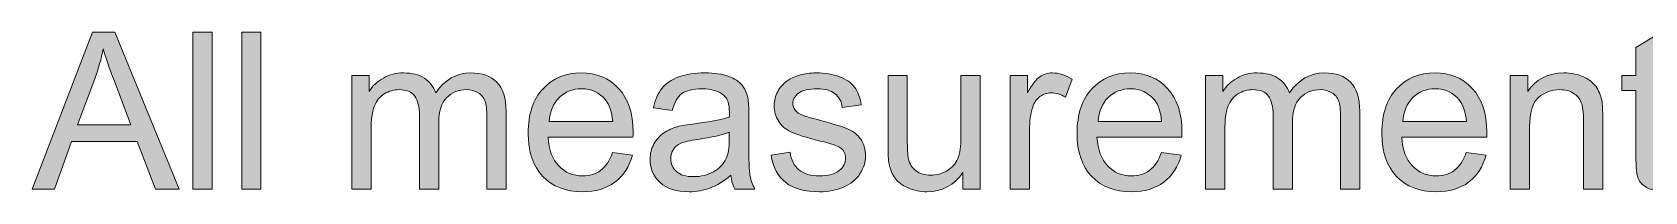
# Model space of a CAD drawing. Header units: millimetres. Extents: x 59 to 361, y 42 to 244.
# Drawn here: x 109.2 to 132.53, y 43.66 to 45.97 of the extents above; entities that cross this region are included whole.
import ezdxf

# ---------------------------------------------------------------- set-up
doc = ezdxf.new("R2010")
doc.units = ezdxf.units.MM
doc.header["$MEASUREMENT"] = 0
doc.layers.add('Scale Ruler 100', color=7, linetype='Continuous', lineweight=0)

# ---------------------------------------------------------------- blocks, each defined once
blk = doc.blocks.new('Block_14')
at = {"layer": 'Scale Ruler 100'}
h = blk.add_hatch(color=7, dxfattribs=at)
h.dxf.hatch_style = 2
edge = h.paths.add_edge_path()
edge.add_spline(control_points=[(109.855, 44.634), (109.855, 44.634), (110.626, 44.634), (110.626, 44.634), (110.626, 44.634), (110.388, 45.263), (110.388, 45.263), (110.316, 45.454), (110.262, 45.611), (110.227, 45.734), (110.198, 45.589), (110.157, 45.444), (110.105, 45.3), (110.105, 45.3), (109.855, 44.634), (109.855, 44.634)], knot_values=[0, 0, 0, 0, 1, 1, 1, 2, 2, 2, 3, 3, 3, 4, 4, 4, 5, 5, 5, 5], degree=3, periodic=0)
edge = h.paths.add_edge_path()
edge.add_spline(control_points=[(109.199, 43.7), (109.199, 43.7), (110.072, 45.973), (110.072, 45.973), (110.072, 45.973), (110.396, 45.973), (110.396, 45.973), (110.396, 45.973), (111.326, 43.7), (111.326, 43.7), (111.326, 43.7), (110.984, 43.7), (110.984, 43.7), (110.984, 43.7), (110.719, 44.389), (110.719, 44.389), (110.719, 44.389), (109.768, 44.389), (109.768, 44.389), (109.768, 44.389), (109.519, 43.7), (109.519, 43.7), (109.519, 43.7), (109.199, 43.7), (109.199, 43.7)], knot_values=[0, 0, 0, 0, 1, 1, 1, 2, 2, 2, 3, 3, 3, 4, 4, 4, 5, 5, 5, 6, 6, 6, 7, 7, 7, 8, 8, 8, 8], degree=3, periodic=0)
h = blk.add_hatch(color=7, dxfattribs=at)
h.dxf.hatch_style = 2
edge = h.paths.add_edge_path()
edge.add_spline(control_points=[(111.525, 43.7), (111.525, 43.7), (111.525, 45.973), (111.525, 45.973), (111.525, 45.973), (111.804, 45.973), (111.804, 45.973), (111.804, 45.973), (111.804, 43.7), (111.804, 43.7), (111.804, 43.7), (111.525, 43.7), (111.525, 43.7)], knot_values=[0, 0, 0, 0, 1, 1, 1, 2, 2, 2, 3, 3, 3, 4, 4, 4, 4], degree=3, periodic=0)
h = blk.add_hatch(color=7, dxfattribs=at)
h.dxf.hatch_style = 2
edge = h.paths.add_edge_path()
edge.add_spline(control_points=[(112.23, 43.7), (112.23, 43.7), (112.23, 45.973), (112.23, 45.973), (112.23, 45.973), (112.509, 45.973), (112.509, 45.973), (112.509, 45.973), (112.509, 43.7), (112.509, 43.7), (112.509, 43.7), (112.23, 43.7), (112.23, 43.7)], knot_values=[0, 0, 0, 0, 1, 1, 1, 2, 2, 2, 3, 3, 3, 4, 4, 4, 4], degree=3, periodic=0)
h = blk.add_hatch(color=7, dxfattribs=at)
h.dxf.hatch_style = 2
edge = h.paths.add_edge_path()
edge.add_spline(control_points=[(132.962, 43.95), (132.962, 43.95), (133.003, 43.703), (133.003, 43.703), (132.924, 43.687), (132.854, 43.679), (132.792, 43.679), (132.69, 43.679), (132.612, 43.695), (132.556, 43.727), (132.5, 43.759), (132.461, 43.801), (132.438, 43.853), (132.416, 43.905), (132.404, 44.015), (132.404, 44.183), (132.404, 44.183), (132.404, 45.13), (132.404, 45.13), (132.404, 45.13), (132.2, 45.13), (132.2, 45.13), (132.2, 45.13), (132.2, 45.347), (132.2, 45.347), (132.2, 45.347), (132.404, 45.347), (132.404, 45.347), (132.404, 45.347), (132.404, 45.754), (132.404, 45.754), (132.404, 45.754), (132.682, 45.922), (132.682, 45.922), (132.682, 45.922), (132.682, 45.347), (132.682, 45.347), (132.682, 45.347), (132.962, 45.347), (132.962, 45.347), (132.962, 45.347), (132.962, 45.13), (132.962, 45.13), (132.962, 45.13), (132.682, 45.13), (132.682, 45.13), (132.682, 45.13), (132.682, 44.167), (132.682, 44.167), (132.682, 44.087), (132.686, 44.036), (132.696, 44.014), (132.706, 43.991), (132.722, 43.973), (132.745, 43.959), (132.767, 43.946), (132.798, 43.939), (132.84, 43.939), (132.871, 43.939), (132.912, 43.943), (132.962, 43.95)], knot_values=[0, 0, 0, 0, 1, 1, 1, 2, 2, 2, 3, 3, 3, 4, 4, 4, 5, 5, 5, 6, 6, 6, 7, 7, 7, 8, 8, 8, 9, 9, 9, 10, 10, 10, 11, 11, 11, 12, 12, 12, 13, 13, 13, 14, 14, 14, 15, 15, 15, 16, 16, 16, 17, 17, 17, 18, 18, 18, 19, 19, 19, 20, 20, 20, 20], degree=3, periodic=0)
h = blk.add_hatch(color=7, dxfattribs=at)
h.dxf.hatch_style = 2
edge = h.paths.add_edge_path()
edge.add_spline(control_points=[(113.824, 43.7), (113.824, 43.7), (113.824, 45.347), (113.824, 45.347), (113.824, 45.347), (114.073, 45.347), (114.073, 45.347), (114.073, 45.347), (114.073, 45.116), (114.073, 45.116), (114.125, 45.196), (114.194, 45.261), (114.28, 45.31), (114.365, 45.36), (114.463, 45.384), (114.573, 45.384), (114.695, 45.384), (114.795, 45.358), (114.873, 45.308), (114.951, 45.257), (115.006, 45.187), (115.038, 45.096), (115.168, 45.288), (115.337, 45.384), (115.546, 45.384), (115.71, 45.384), (115.835, 45.339), (115.923, 45.248), (116.011, 45.158), (116.055, 45.018), (116.055, 44.83), (116.055, 44.83), (116.055, 43.7), (116.055, 43.7), (116.055, 43.7), (115.777, 43.7), (115.777, 43.7), (115.777, 43.7), (115.777, 44.737), (115.777, 44.737), (115.777, 44.849), (115.768, 44.93), (115.75, 44.978), (115.732, 45.028), (115.699, 45.067), (115.652, 45.097), (115.604, 45.127), (115.548, 45.142), (115.484, 45.142), (115.368, 45.142), (115.272, 45.104), (115.196, 45.027), (115.119, 44.95), (115.081, 44.826), (115.081, 44.657), (115.081, 44.657), (115.081, 43.7), (115.081, 43.7), (115.081, 43.7), (114.802, 43.7), (114.802, 43.7), (114.802, 43.7), (114.802, 44.77), (114.802, 44.77), (114.802, 44.894), (114.779, 44.987), (114.734, 45.049), (114.688, 45.111), (114.614, 45.142), (114.511, 45.142), (114.432, 45.142), (114.359, 45.121), (114.293, 45.08), (114.226, 45.039), (114.178, 44.978), (114.148, 44.899), (114.118, 44.819), (114.103, 44.704), (114.103, 44.555), (114.103, 44.555), (114.103, 43.7), (114.103, 43.7), (114.103, 43.7), (113.824, 43.7), (113.824, 43.7)], knot_values=[0, 0, 0, 0, 1, 1, 1, 2, 2, 2, 3, 3, 3, 4, 4, 4, 5, 5, 5, 6, 6, 6, 7, 7, 7, 8, 8, 8, 9, 9, 9, 10, 10, 10, 11, 11, 11, 12, 12, 12, 13, 13, 13, 14, 14, 14, 15, 15, 15, 16, 16, 16, 17, 17, 17, 18, 18, 18, 19, 19, 19, 20, 20, 20, 21, 21, 21, 22, 22, 22, 23, 23, 23, 24, 24, 24, 25, 25, 25, 26, 26, 26, 27, 27, 27, 28, 28, 28, 28], degree=3, periodic=0)
h = blk.add_hatch(color=7, dxfattribs=at)
h.dxf.hatch_style = 2
edge = h.paths.add_edge_path()
edge.add_spline(control_points=[(116.68, 44.682), (116.68, 44.682), (117.599, 44.682), (117.599, 44.682), (117.586, 44.82), (117.551, 44.924), (117.493, 44.993), (117.405, 45.101), (117.289, 45.155), (117.148, 45.155), (117.02, 45.155), (116.912, 45.111), (116.824, 45.026), (116.737, 44.94), (116.689, 44.825), (116.68, 44.682)], knot_values=[0, 0, 0, 0, 1, 1, 1, 2, 2, 2, 3, 3, 3, 4, 4, 4, 5, 5, 5, 5], degree=3, periodic=0)
edge = h.paths.add_edge_path()
edge.add_spline(control_points=[(117.596, 44.231), (117.596, 44.231), (117.884, 44.195), (117.884, 44.195), (117.839, 44.026), (117.754, 43.896), (117.631, 43.803), (117.508, 43.71), (117.351, 43.663), (117.16, 43.663), (116.919, 43.663), (116.728, 43.737), (116.587, 43.886), (116.446, 44.034), (116.376, 44.242), (116.376, 44.51), (116.376, 44.787), (116.447, 45.002), (116.59, 45.155), (116.732, 45.307), (116.917, 45.384), (117.145, 45.384), (117.365, 45.384), (117.545, 45.309), (117.684, 45.159), (117.824, 45.009), (117.893, 44.798), (117.893, 44.526), (117.893, 44.51), (117.893, 44.485), (117.892, 44.452), (117.892, 44.452), (116.664, 44.452), (116.664, 44.452), (116.674, 44.271), (116.726, 44.133), (116.818, 44.037), (116.909, 43.941), (117.024, 43.893), (117.162, 43.893), (117.264, 43.893), (117.351, 43.919), (117.424, 43.973), (117.496, 44.027), (117.553, 44.113), (117.596, 44.231)], knot_values=[0, 0, 0, 0, 1, 1, 1, 2, 2, 2, 3, 3, 3, 4, 4, 4, 5, 5, 5, 6, 6, 6, 7, 7, 7, 8, 8, 8, 9, 9, 9, 10, 10, 10, 11, 11, 11, 12, 12, 12, 13, 13, 13, 14, 14, 14, 15, 15, 15, 15], degree=3, periodic=0)
h = blk.add_hatch(color=7, dxfattribs=at)
h.dxf.hatch_style = 2
edge = h.paths.add_edge_path()
edge.add_spline(control_points=[(119.286, 44.526), (119.184, 44.485), (119.032, 44.45), (118.83, 44.421), (118.715, 44.405), (118.634, 44.386), (118.586, 44.365), (118.539, 44.345), (118.502, 44.315), (118.476, 44.275), (118.45, 44.235), (118.438, 44.191), (118.438, 44.142), (118.438, 44.068), (118.466, 44.006), (118.522, 43.956), (118.578, 43.906), (118.661, 43.882), (118.769, 43.882), (118.877, 43.882), (118.972, 43.905), (119.056, 43.952), (119.14, 43.999), (119.201, 44.063), (119.241, 44.145), (119.271, 44.208), (119.286, 44.301), (119.286, 44.425), (119.286, 44.425), (119.286, 44.526), (119.286, 44.526)], knot_values=[0, 0, 0, 0, 1, 1, 1, 2, 2, 2, 3, 3, 3, 4, 4, 4, 5, 5, 5, 6, 6, 6, 7, 7, 7, 8, 8, 8, 9, 9, 9, 10, 10, 10, 10], degree=3, periodic=0)
edge = h.paths.add_edge_path()
edge.add_spline(control_points=[(119.309, 43.904), (119.205, 43.815), (119.106, 43.753), (119.01, 43.718), (118.915, 43.681), (118.812, 43.663), (118.703, 43.663), (118.522, 43.663), (118.383, 43.707), (118.286, 43.796), (118.188, 43.884), (118.14, 43.997), (118.14, 44.134), (118.14, 44.215), (118.158, 44.289), (118.195, 44.355), (118.232, 44.422), (118.28, 44.476), (118.339, 44.516), (118.398, 44.556), (118.465, 44.586), (118.54, 44.607), (118.595, 44.622), (118.677, 44.636), (118.788, 44.649), (119.013, 44.676), (119.179, 44.708), (119.286, 44.745), (119.287, 44.783), (119.287, 44.808), (119.287, 44.818), (119.287, 44.932), (119.261, 45.012), (119.208, 45.058), (119.137, 45.121), (119.031, 45.153), (118.89, 45.153), (118.759, 45.153), (118.662, 45.13), (118.599, 45.084), (118.537, 45.038), (118.491, 44.956), (118.461, 44.84), (118.461, 44.84), (118.188, 44.877), (118.188, 44.877), (118.213, 44.994), (118.254, 45.088), (118.31, 45.16), (118.367, 45.232), (118.449, 45.287), (118.557, 45.326), (118.664, 45.365), (118.789, 45.384), (118.931, 45.384), (119.071, 45.384), (119.185, 45.367), (119.273, 45.334), (119.361, 45.301), (119.426, 45.26), (119.467, 45.21), (119.508, 45.159), (119.537, 45.096), (119.554, 45.02), (119.563, 44.972), (119.568, 44.886), (119.568, 44.762), (119.568, 44.762), (119.568, 44.39), (119.568, 44.39), (119.568, 44.131), (119.574, 43.967), (119.585, 43.898), (119.597, 43.829), (119.621, 43.763), (119.656, 43.7), (119.656, 43.7), (119.365, 43.7), (119.365, 43.7), (119.336, 43.758), (119.317, 43.826), (119.309, 43.904)], knot_values=[0, 0, 0, 0, 1, 1, 1, 2, 2, 2, 3, 3, 3, 4, 4, 4, 5, 5, 5, 6, 6, 6, 7, 7, 7, 8, 8, 8, 9, 9, 9, 10, 10, 10, 11, 11, 11, 12, 12, 12, 13, 13, 13, 14, 14, 14, 15, 15, 15, 16, 16, 16, 17, 17, 17, 18, 18, 18, 19, 19, 19, 20, 20, 20, 21, 21, 21, 22, 22, 22, 23, 23, 23, 24, 24, 24, 25, 25, 25, 26, 26, 26, 27, 27, 27, 27], degree=3, periodic=0)
h = blk.add_hatch(color=7, dxfattribs=at)
h.dxf.hatch_style = 2
edge = h.paths.add_edge_path()
edge.add_spline(control_points=[(119.889, 44.192), (119.889, 44.192), (120.165, 44.235), (120.165, 44.235), (120.18, 44.124), (120.223, 44.04), (120.294, 43.981), (120.365, 43.922), (120.464, 43.893), (120.591, 43.893), (120.719, 43.893), (120.814, 43.919), (120.876, 43.971), (120.938, 44.023), (120.969, 44.084), (120.969, 44.154), (120.969, 44.217), (120.942, 44.267), (120.887, 44.303), (120.849, 44.328), (120.754, 44.36), (120.602, 44.398), (120.397, 44.45), (120.255, 44.494), (120.176, 44.532), (120.097, 44.57), (120.037, 44.622), (119.996, 44.689), (119.955, 44.755), (119.935, 44.829), (119.935, 44.91), (119.935, 44.983), (119.952, 45.051), (119.986, 45.114), (120.019, 45.176), (120.065, 45.228), (120.123, 45.269), (120.166, 45.301), (120.225, 45.329), (120.3, 45.351), (120.375, 45.373), (120.456, 45.384), (120.541, 45.384), (120.67, 45.384), (120.784, 45.365), (120.882, 45.328), (120.979, 45.291), (121.051, 45.241), (121.098, 45.177), (121.144, 45.114), (121.176, 45.028), (121.194, 44.922), (121.194, 44.922), (120.921, 44.885), (120.921, 44.885), (120.909, 44.97), (120.873, 45.036), (120.813, 45.083), (120.754, 45.131), (120.67, 45.155), (120.561, 45.155), (120.433, 45.155), (120.342, 45.133), (120.287, 45.091), (120.232, 45.048), (120.205, 44.999), (120.205, 44.942), (120.205, 44.906), (120.216, 44.873), (120.239, 44.844), (120.262, 44.815), (120.297, 44.79), (120.346, 44.77), (120.374, 44.76), (120.456, 44.736), (120.592, 44.699), (120.79, 44.646), (120.928, 44.603), (121.006, 44.569), (121.084, 44.536), (121.145, 44.487), (121.189, 44.423), (121.234, 44.359), (121.256, 44.279), (121.256, 44.184), (121.256, 44.091), (121.229, 44.004), (121.175, 43.921), (121.12, 43.839), (121.042, 43.775), (120.94, 43.731), (120.837, 43.686), (120.722, 43.663), (120.592, 43.663), (120.379, 43.663), (120.215, 43.708), (120.103, 43.796), (119.991, 43.885), (119.92, 44.017), (119.889, 44.192)], knot_values=[0, 0, 0, 0, 1, 1, 1, 2, 2, 2, 3, 3, 3, 4, 4, 4, 5, 5, 5, 6, 6, 6, 7, 7, 7, 8, 8, 8, 9, 9, 9, 10, 10, 10, 11, 11, 11, 12, 12, 12, 13, 13, 13, 14, 14, 14, 15, 15, 15, 16, 16, 16, 17, 17, 17, 18, 18, 18, 19, 19, 19, 20, 20, 20, 21, 21, 21, 22, 22, 22, 23, 23, 23, 24, 24, 24, 25, 25, 25, 26, 26, 26, 27, 27, 27, 28, 28, 28, 29, 29, 29, 30, 30, 30, 31, 31, 31, 32, 32, 32, 33, 33, 33, 33], degree=3, periodic=0)
h = blk.add_hatch(color=7, dxfattribs=at)
h.dxf.hatch_style = 2
edge = h.paths.add_edge_path()
edge.add_spline(control_points=[(122.667, 43.7), (122.667, 43.7), (122.667, 43.942), (122.667, 43.942), (122.539, 43.756), (122.364, 43.663), (122.144, 43.663), (122.047, 43.663), (121.956, 43.682), (121.872, 43.719), (121.788, 43.756), (121.725, 43.803), (121.685, 43.859), (121.644, 43.916), (121.615, 43.985), (121.599, 44.066), (121.587, 44.121), (121.582, 44.208), (121.582, 44.327), (121.582, 44.327), (121.582, 45.347), (121.582, 45.347), (121.582, 45.347), (121.861, 45.347), (121.861, 45.347), (121.861, 45.347), (121.861, 44.433), (121.861, 44.433), (121.861, 44.288), (121.866, 44.19), (121.878, 44.139), (121.895, 44.066), (121.932, 44.008), (121.989, 43.966), (122.046, 43.924), (122.116, 43.904), (122.2, 43.904), (122.284, 43.904), (122.362, 43.925), (122.436, 43.968), (122.509, 44.011), (122.561, 44.069), (122.591, 44.143), (122.622, 44.217), (122.637, 44.324), (122.637, 44.464), (122.637, 44.464), (122.637, 45.347), (122.637, 45.347), (122.637, 45.347), (122.916, 45.347), (122.916, 45.347), (122.916, 45.347), (122.916, 43.7), (122.916, 43.7), (122.916, 43.7), (122.667, 43.7), (122.667, 43.7)], knot_values=[0, 0, 0, 0, 1, 1, 1, 2, 2, 2, 3, 3, 3, 4, 4, 4, 5, 5, 5, 6, 6, 6, 7, 7, 7, 8, 8, 8, 9, 9, 9, 10, 10, 10, 11, 11, 11, 12, 12, 12, 13, 13, 13, 14, 14, 14, 15, 15, 15, 16, 16, 16, 17, 17, 17, 18, 18, 18, 19, 19, 19, 19], degree=3, periodic=0)
h = blk.add_hatch(color=7, dxfattribs=at)
h.dxf.hatch_style = 2
edge = h.paths.add_edge_path()
edge.add_spline(control_points=[(123.35, 43.7), (123.35, 43.7), (123.35, 45.347), (123.35, 45.347), (123.35, 45.347), (123.602, 45.347), (123.602, 45.347), (123.602, 45.347), (123.602, 45.097), (123.602, 45.097), (123.666, 45.214), (123.725, 45.291), (123.779, 45.328), (123.833, 45.365), (123.893, 45.384), (123.958, 45.384), (124.052, 45.384), (124.148, 45.354), (124.245, 45.294), (124.245, 45.294), (124.149, 45.035), (124.149, 45.035), (124.081, 45.076), (124.012, 45.096), (123.944, 45.096), (123.883, 45.096), (123.828, 45.077), (123.78, 45.041), (123.731, 45.004), (123.697, 44.953), (123.676, 44.888), (123.645, 44.789), (123.629, 44.68), (123.629, 44.562), (123.629, 44.562), (123.629, 43.7), (123.629, 43.7), (123.629, 43.7), (123.35, 43.7), (123.35, 43.7)], knot_values=[0, 0, 0, 0, 1, 1, 1, 2, 2, 2, 3, 3, 3, 4, 4, 4, 5, 5, 5, 6, 6, 6, 7, 7, 7, 8, 8, 8, 9, 9, 9, 10, 10, 10, 11, 11, 11, 12, 12, 12, 13, 13, 13, 13], degree=3, periodic=0)
h = blk.add_hatch(color=7, dxfattribs=at)
h.dxf.hatch_style = 2
edge = h.paths.add_edge_path()
edge.add_spline(control_points=[(124.622, 44.682), (124.622, 44.682), (125.541, 44.682), (125.541, 44.682), (125.529, 44.82), (125.493, 44.924), (125.436, 44.993), (125.347, 45.101), (125.231, 45.155), (125.09, 45.155), (124.962, 45.155), (124.854, 45.111), (124.767, 45.026), (124.679, 44.94), (124.631, 44.825), (124.622, 44.682)], knot_values=[0, 0, 0, 0, 1, 1, 1, 2, 2, 2, 3, 3, 3, 4, 4, 4, 5, 5, 5, 5], degree=3, periodic=0)
edge = h.paths.add_edge_path()
edge.add_spline(control_points=[(125.538, 44.231), (125.538, 44.231), (125.826, 44.195), (125.826, 44.195), (125.781, 44.026), (125.697, 43.896), (125.574, 43.803), (125.451, 43.71), (125.293, 43.663), (125.102, 43.663), (124.861, 43.663), (124.67, 43.737), (124.53, 43.886), (124.388, 44.034), (124.318, 44.242), (124.318, 44.51), (124.318, 44.787), (124.389, 45.002), (124.532, 45.155), (124.674, 45.307), (124.859, 45.384), (125.087, 45.384), (125.307, 45.384), (125.487, 45.309), (125.626, 45.159), (125.766, 45.009), (125.836, 44.798), (125.836, 44.526), (125.836, 44.51), (125.835, 44.485), (125.834, 44.452), (125.834, 44.452), (124.606, 44.452), (124.606, 44.452), (124.617, 44.271), (124.668, 44.133), (124.76, 44.037), (124.852, 43.941), (124.966, 43.893), (125.104, 43.893), (125.206, 43.893), (125.293, 43.919), (125.366, 43.973), (125.438, 44.027), (125.496, 44.113), (125.538, 44.231)], knot_values=[0, 0, 0, 0, 1, 1, 1, 2, 2, 2, 3, 3, 3, 4, 4, 4, 5, 5, 5, 6, 6, 6, 7, 7, 7, 8, 8, 8, 9, 9, 9, 10, 10, 10, 11, 11, 11, 12, 12, 12, 13, 13, 13, 14, 14, 14, 15, 15, 15, 15], degree=3, periodic=0)
h = blk.add_hatch(color=7, dxfattribs=at)
h.dxf.hatch_style = 2
edge = h.paths.add_edge_path()
edge.add_spline(control_points=[(126.177, 43.7), (126.177, 43.7), (126.177, 45.347), (126.177, 45.347), (126.177, 45.347), (126.426, 45.347), (126.426, 45.347), (126.426, 45.347), (126.426, 45.116), (126.426, 45.116), (126.478, 45.196), (126.547, 45.261), (126.632, 45.31), (126.718, 45.36), (126.816, 45.384), (126.925, 45.384), (127.047, 45.384), (127.147, 45.358), (127.225, 45.308), (127.303, 45.257), (127.358, 45.187), (127.391, 45.096), (127.521, 45.288), (127.69, 45.384), (127.899, 45.384), (128.062, 45.384), (128.188, 45.339), (128.276, 45.248), (128.364, 45.158), (128.407, 45.018), (128.407, 44.83), (128.407, 44.83), (128.407, 43.7), (128.407, 43.7), (128.407, 43.7), (128.13, 43.7), (128.13, 43.7), (128.13, 43.7), (128.13, 44.737), (128.13, 44.737), (128.13, 44.849), (128.121, 44.93), (128.103, 44.978), (128.085, 45.028), (128.052, 45.067), (128.004, 45.097), (127.957, 45.127), (127.901, 45.142), (127.837, 45.142), (127.721, 45.142), (127.625, 45.104), (127.549, 45.027), (127.472, 44.95), (127.434, 44.826), (127.434, 44.657), (127.434, 44.657), (127.434, 43.7), (127.434, 43.7), (127.434, 43.7), (127.155, 43.7), (127.155, 43.7), (127.155, 43.7), (127.155, 44.77), (127.155, 44.77), (127.155, 44.894), (127.132, 44.987), (127.087, 45.049), (127.041, 45.111), (126.967, 45.142), (126.863, 45.142), (126.785, 45.142), (126.712, 45.121), (126.646, 45.08), (126.579, 45.039), (126.531, 44.978), (126.501, 44.899), (126.471, 44.819), (126.456, 44.704), (126.456, 44.555), (126.456, 44.555), (126.456, 43.7), (126.456, 43.7), (126.456, 43.7), (126.177, 43.7), (126.177, 43.7)], knot_values=[0, 0, 0, 0, 1, 1, 1, 2, 2, 2, 3, 3, 3, 4, 4, 4, 5, 5, 5, 6, 6, 6, 7, 7, 7, 8, 8, 8, 9, 9, 9, 10, 10, 10, 11, 11, 11, 12, 12, 12, 13, 13, 13, 14, 14, 14, 15, 15, 15, 16, 16, 16, 17, 17, 17, 18, 18, 18, 19, 19, 19, 20, 20, 20, 21, 21, 21, 22, 22, 22, 23, 23, 23, 24, 24, 24, 25, 25, 25, 26, 26, 26, 27, 27, 27, 28, 28, 28, 28], degree=3, periodic=0)
h = blk.add_hatch(color=7, dxfattribs=at)
h.dxf.hatch_style = 2
edge = h.paths.add_edge_path()
edge.add_spline(control_points=[(129.032, 44.682), (129.032, 44.682), (129.952, 44.682), (129.952, 44.682), (129.939, 44.82), (129.904, 44.924), (129.846, 44.993), (129.757, 45.101), (129.642, 45.155), (129.5, 45.155), (129.372, 45.155), (129.264, 45.111), (129.177, 45.026), (129.09, 44.94), (129.042, 44.825), (129.032, 44.682)], knot_values=[0, 0, 0, 0, 1, 1, 1, 2, 2, 2, 3, 3, 3, 4, 4, 4, 5, 5, 5, 5], degree=3, periodic=0)
edge = h.paths.add_edge_path()
edge.add_spline(control_points=[(129.948, 44.231), (129.948, 44.231), (130.237, 44.195), (130.237, 44.195), (130.191, 44.026), (130.107, 43.896), (129.984, 43.803), (129.861, 43.71), (129.704, 43.663), (129.513, 43.663), (129.272, 43.663), (129.081, 43.737), (128.94, 43.886), (128.799, 44.034), (128.728, 44.242), (128.728, 44.51), (128.728, 44.787), (128.8, 45.002), (128.942, 45.155), (129.085, 45.307), (129.27, 45.384), (129.497, 45.384), (129.717, 45.384), (129.897, 45.309), (130.037, 45.159), (130.176, 45.009), (130.246, 44.798), (130.246, 44.526), (130.246, 44.51), (130.246, 44.485), (130.245, 44.452), (130.245, 44.452), (129.017, 44.452), (129.017, 44.452), (129.027, 44.271), (129.078, 44.133), (129.17, 44.037), (129.262, 43.941), (129.377, 43.893), (129.514, 43.893), (129.617, 43.893), (129.704, 43.919), (129.776, 43.973), (129.849, 44.027), (129.906, 44.113), (129.948, 44.231)], knot_values=[0, 0, 0, 0, 1, 1, 1, 2, 2, 2, 3, 3, 3, 4, 4, 4, 5, 5, 5, 6, 6, 6, 7, 7, 7, 8, 8, 8, 9, 9, 9, 10, 10, 10, 11, 11, 11, 12, 12, 12, 13, 13, 13, 14, 14, 14, 15, 15, 15, 15], degree=3, periodic=0)
h = blk.add_hatch(color=7, dxfattribs=at)
h.dxf.hatch_style = 2
edge = h.paths.add_edge_path()
edge.add_spline(control_points=[(130.587, 43.7), (130.587, 43.7), (130.587, 45.347), (130.587, 45.347), (130.587, 45.347), (130.838, 45.347), (130.838, 45.347), (130.838, 45.347), (130.838, 45.113), (130.838, 45.113), (130.959, 45.293), (131.134, 45.384), (131.362, 45.384), (131.462, 45.384), (131.553, 45.366), (131.636, 45.331), (131.719, 45.295), (131.781, 45.248), (131.823, 45.19), (131.864, 45.132), (131.893, 45.064), (131.91, 44.984), (131.92, 44.932), (131.925, 44.842), (131.925, 44.713), (131.925, 44.713), (131.925, 43.7), (131.925, 43.7), (131.925, 43.7), (131.646, 43.7), (131.646, 43.7), (131.646, 43.7), (131.646, 44.702), (131.646, 44.702), (131.646, 44.816), (131.635, 44.901), (131.613, 44.957), (131.592, 45.013), (131.553, 45.058), (131.498, 45.092), (131.443, 45.125), (131.378, 45.142), (131.303, 45.142), (131.185, 45.142), (131.082, 45.104), (130.996, 45.029), (130.909, 44.953), (130.866, 44.81), (130.866, 44.6), (130.866, 44.6), (130.866, 43.7), (130.866, 43.7), (130.866, 43.7), (130.587, 43.7), (130.587, 43.7)], knot_values=[0, 0, 0, 0, 1, 1, 1, 2, 2, 2, 3, 3, 3, 4, 4, 4, 5, 5, 5, 6, 6, 6, 7, 7, 7, 8, 8, 8, 9, 9, 9, 10, 10, 10, 11, 11, 11, 12, 12, 12, 13, 13, 13, 14, 14, 14, 15, 15, 15, 16, 16, 16, 17, 17, 17, 18, 18, 18, 18], degree=3, periodic=0)
for points, knots in [([(109.199, 43.7), (109.199, 43.7), (110.072, 45.973), (110.072, 45.973), (110.072, 45.973), (110.396, 45.973), (110.396, 45.973), (110.396, 45.973), (111.326, 43.7), (111.326, 43.7), (111.326, 43.7), (110.984, 43.7), (110.984, 43.7), (110.984, 43.7), (110.719, 44.389), (110.719, 44.389), (110.719, 44.389), (109.768, 44.389), (109.768, 44.389), (109.768, 44.389), (109.519, 43.7), (109.519, 43.7), (109.519, 43.7), (109.199, 43.7), (109.199, 43.7)], [0, 0, 0, 0, 1, 1, 1, 2, 2, 2, 3, 3, 3, 4, 4, 4, 5, 5, 5, 6, 6, 6, 7, 7, 7, 8, 8, 8, 8]), ([(111.525, 43.7), (111.525, 43.7), (111.525, 45.973), (111.525, 45.973), (111.525, 45.973), (111.804, 45.973), (111.804, 45.973), (111.804, 45.973), (111.804, 43.7), (111.804, 43.7), (111.804, 43.7), (111.525, 43.7), (111.525, 43.7)], [0, 0, 0, 0, 1, 1, 1, 2, 2, 2, 3, 3, 3, 4, 4, 4, 4]), ([(112.23, 43.7), (112.23, 43.7), (112.23, 45.973), (112.23, 45.973), (112.23, 45.973), (112.509, 45.973), (112.509, 45.973), (112.509, 45.973), (112.509, 43.7), (112.509, 43.7), (112.509, 43.7), (112.23, 43.7), (112.23, 43.7)], [0, 0, 0, 0, 1, 1, 1, 2, 2, 2, 3, 3, 3, 4, 4, 4, 4]), ([(109.855, 44.634), (109.855, 44.634), (110.626, 44.634), (110.626, 44.634), (110.626, 44.634), (110.388, 45.263), (110.388, 45.263), (110.316, 45.454), (110.262, 45.611), (110.227, 45.734), (110.198, 45.589), (110.157, 45.444), (110.105, 45.3), (110.105, 45.3), (109.855, 44.634), (109.855, 44.634)], [0, 0, 0, 0, 1, 1, 1, 2, 2, 2, 3, 3, 3, 4, 4, 4, 5, 5, 5, 5]), ([(132.962, 43.95), (132.962, 43.95), (133.003, 43.703), (133.003, 43.703), (132.924, 43.687), (132.854, 43.679), (132.792, 43.679), (132.69, 43.679), (132.612, 43.695), (132.556, 43.727), (132.5, 43.759), (132.461, 43.801), (132.438, 43.853), (132.416, 43.905), (132.404, 44.015), (132.404, 44.183), (132.404, 44.183), (132.404, 45.13), (132.404, 45.13), (132.404, 45.13), (132.2, 45.13), (132.2, 45.13), (132.2, 45.13), (132.2, 45.347), (132.2, 45.347), (132.2, 45.347), (132.404, 45.347), (132.404, 45.347), (132.404, 45.347), (132.404, 45.754), (132.404, 45.754), (132.404, 45.754), (132.682, 45.922), (132.682, 45.922), (132.682, 45.922), (132.682, 45.347), (132.682, 45.347), (132.682, 45.347), (132.962, 45.347), (132.962, 45.347), (132.962, 45.347), (132.962, 45.13), (132.962, 45.13), (132.962, 45.13), (132.682, 45.13), (132.682, 45.13), (132.682, 45.13), (132.682, 44.167), (132.682, 44.167), (132.682, 44.087), (132.686, 44.036), (132.696, 44.014), (132.706, 43.991), (132.722, 43.973), (132.745, 43.959), (132.767, 43.946), (132.798, 43.939), (132.84, 43.939), (132.871, 43.939), (132.912, 43.943), (132.962, 43.95)], [0, 0, 0, 0, 1, 1, 1, 2, 2, 2, 3, 3, 3, 4, 4, 4, 5, 5, 5, 6, 6, 6, 7, 7, 7, 8, 8, 8, 9, 9, 9, 10, 10, 10, 11, 11, 11, 12, 12, 12, 13, 13, 13, 14, 14, 14, 15, 15, 15, 16, 16, 16, 17, 17, 17, 18, 18, 18, 19, 19, 19, 20, 20, 20, 20]), ([(113.824, 43.7), (113.824, 43.7), (113.824, 45.347), (113.824, 45.347), (113.824, 45.347), (114.073, 45.347), (114.073, 45.347), (114.073, 45.347), (114.073, 45.116), (114.073, 45.116), (114.125, 45.196), (114.194, 45.261), (114.28, 45.31), (114.365, 45.36), (114.463, 45.384), (114.573, 45.384), (114.695, 45.384), (114.795, 45.358), (114.873, 45.308), (114.951, 45.257), (115.006, 45.187), (115.038, 45.096), (115.168, 45.288), (115.337, 45.384), (115.546, 45.384), (115.71, 45.384), (115.835, 45.339), (115.923, 45.248), (116.011, 45.158), (116.055, 45.018), (116.055, 44.83), (116.055, 44.83), (116.055, 43.7), (116.055, 43.7), (116.055, 43.7), (115.777, 43.7), (115.777, 43.7), (115.777, 43.7), (115.777, 44.737), (115.777, 44.737), (115.777, 44.849), (115.768, 44.93), (115.75, 44.978), (115.732, 45.028), (115.699, 45.067), (115.652, 45.097), (115.604, 45.127), (115.548, 45.142), (115.484, 45.142), (115.368, 45.142), (115.272, 45.104), (115.196, 45.027), (115.119, 44.95), (115.081, 44.826), (115.081, 44.657), (115.081, 44.657), (115.081, 43.7), (115.081, 43.7), (115.081, 43.7), (114.802, 43.7), (114.802, 43.7), (114.802, 43.7), (114.802, 44.77), (114.802, 44.77), (114.802, 44.894), (114.779, 44.987), (114.734, 45.049), (114.688, 45.111), (114.614, 45.142), (114.511, 45.142), (114.432, 45.142), (114.359, 45.121), (114.293, 45.08), (114.226, 45.039), (114.178, 44.978), (114.148, 44.899), (114.118, 44.819), (114.103, 44.704), (114.103, 44.555), (114.103, 44.555), (114.103, 43.7), (114.103, 43.7), (114.103, 43.7), (113.824, 43.7), (113.824, 43.7)], [0, 0, 0, 0, 1, 1, 1, 2, 2, 2, 3, 3, 3, 4, 4, 4, 5, 5, 5, 6, 6, 6, 7, 7, 7, 8, 8, 8, 9, 9, 9, 10, 10, 10, 11, 11, 11, 12, 12, 12, 13, 13, 13, 14, 14, 14, 15, 15, 15, 16, 16, 16, 17, 17, 17, 18, 18, 18, 19, 19, 19, 20, 20, 20, 21, 21, 21, 22, 22, 22, 23, 23, 23, 24, 24, 24, 25, 25, 25, 26, 26, 26, 27, 27, 27, 28, 28, 28, 28]), ([(117.596, 44.231), (117.596, 44.231), (117.884, 44.195), (117.884, 44.195), (117.839, 44.026), (117.754, 43.896), (117.631, 43.803), (117.508, 43.71), (117.351, 43.663), (117.16, 43.663), (116.919, 43.663), (116.728, 43.737), (116.587, 43.886), (116.446, 44.034), (116.376, 44.242), (116.376, 44.51), (116.376, 44.787), (116.447, 45.002), (116.59, 45.155), (116.732, 45.307), (116.917, 45.384), (117.145, 45.384), (117.365, 45.384), (117.545, 45.309), (117.684, 45.159), (117.824, 45.009), (117.893, 44.798), (117.893, 44.526), (117.893, 44.51), (117.893, 44.485), (117.892, 44.452), (117.892, 44.452), (116.664, 44.452), (116.664, 44.452), (116.674, 44.271), (116.726, 44.133), (116.818, 44.037), (116.909, 43.941), (117.024, 43.893), (117.162, 43.893), (117.264, 43.893), (117.351, 43.919), (117.424, 43.973), (117.496, 44.027), (117.553, 44.113), (117.596, 44.231)], [0, 0, 0, 0, 1, 1, 1, 2, 2, 2, 3, 3, 3, 4, 4, 4, 5, 5, 5, 6, 6, 6, 7, 7, 7, 8, 8, 8, 9, 9, 9, 10, 10, 10, 11, 11, 11, 12, 12, 12, 13, 13, 13, 14, 14, 14, 15, 15, 15, 15]), ([(119.309, 43.904), (119.205, 43.815), (119.106, 43.753), (119.01, 43.718), (118.915, 43.681), (118.812, 43.663), (118.703, 43.663), (118.522, 43.663), (118.383, 43.707), (118.286, 43.796), (118.188, 43.884), (118.14, 43.997), (118.14, 44.134), (118.14, 44.215), (118.158, 44.289), (118.195, 44.355), (118.232, 44.422), (118.28, 44.476), (118.339, 44.516), (118.398, 44.556), (118.465, 44.586), (118.54, 44.607), (118.595, 44.622), (118.677, 44.636), (118.788, 44.649), (119.013, 44.676), (119.179, 44.708), (119.286, 44.745), (119.287, 44.783), (119.287, 44.808), (119.287, 44.818), (119.287, 44.932), (119.261, 45.012), (119.208, 45.058), (119.137, 45.121), (119.031, 45.153), (118.89, 45.153), (118.759, 45.153), (118.662, 45.13), (118.599, 45.084), (118.537, 45.038), (118.491, 44.956), (118.461, 44.84), (118.461, 44.84), (118.188, 44.877), (118.188, 44.877), (118.213, 44.994), (118.254, 45.088), (118.31, 45.16), (118.367, 45.232), (118.449, 45.287), (118.557, 45.326), (118.664, 45.365), (118.789, 45.384), (118.931, 45.384), (119.071, 45.384), (119.185, 45.367), (119.273, 45.334), (119.361, 45.301), (119.426, 45.26), (119.467, 45.21), (119.508, 45.159), (119.537, 45.096), (119.554, 45.02), (119.563, 44.972), (119.568, 44.886), (119.568, 44.762), (119.568, 44.762), (119.568, 44.39), (119.568, 44.39), (119.568, 44.131), (119.574, 43.967), (119.585, 43.898), (119.597, 43.829), (119.621, 43.763), (119.656, 43.7), (119.656, 43.7), (119.365, 43.7), (119.365, 43.7), (119.336, 43.758), (119.317, 43.826), (119.309, 43.904)], [0, 0, 0, 0, 1, 1, 1, 2, 2, 2, 3, 3, 3, 4, 4, 4, 5, 5, 5, 6, 6, 6, 7, 7, 7, 8, 8, 8, 9, 9, 9, 10, 10, 10, 11, 11, 11, 12, 12, 12, 13, 13, 13, 14, 14, 14, 15, 15, 15, 16, 16, 16, 17, 17, 17, 18, 18, 18, 19, 19, 19, 20, 20, 20, 21, 21, 21, 22, 22, 22, 23, 23, 23, 24, 24, 24, 25, 25, 25, 26, 26, 26, 27, 27, 27, 27]), ([(119.889, 44.192), (119.889, 44.192), (120.165, 44.235), (120.165, 44.235), (120.18, 44.124), (120.223, 44.04), (120.294, 43.981), (120.365, 43.922), (120.464, 43.893), (120.591, 43.893), (120.719, 43.893), (120.814, 43.919), (120.876, 43.971), (120.938, 44.023), (120.969, 44.084), (120.969, 44.154), (120.969, 44.217), (120.942, 44.267), (120.887, 44.303), (120.849, 44.328), (120.754, 44.36), (120.602, 44.398), (120.397, 44.45), (120.255, 44.494), (120.176, 44.532), (120.097, 44.57), (120.037, 44.622), (119.996, 44.689), (119.955, 44.755), (119.935, 44.829), (119.935, 44.91), (119.935, 44.983), (119.952, 45.051), (119.986, 45.114), (120.019, 45.176), (120.065, 45.228), (120.123, 45.269), (120.166, 45.301), (120.225, 45.329), (120.3, 45.351), (120.375, 45.373), (120.456, 45.384), (120.541, 45.384), (120.67, 45.384), (120.784, 45.365), (120.882, 45.328), (120.979, 45.291), (121.051, 45.241), (121.098, 45.177), (121.144, 45.114), (121.176, 45.028), (121.194, 44.922), (121.194, 44.922), (120.921, 44.885), (120.921, 44.885), (120.909, 44.97), (120.873, 45.036), (120.813, 45.083), (120.754, 45.131), (120.67, 45.155), (120.561, 45.155), (120.433, 45.155), (120.342, 45.133), (120.287, 45.091), (120.232, 45.048), (120.205, 44.999), (120.205, 44.942), (120.205, 44.906), (120.216, 44.873), (120.239, 44.844), (120.262, 44.815), (120.297, 44.79), (120.346, 44.77), (120.374, 44.76), (120.456, 44.736), (120.592, 44.699), (120.79, 44.646), (120.928, 44.603), (121.006, 44.569), (121.084, 44.536), (121.145, 44.487), (121.189, 44.423), (121.234, 44.359), (121.256, 44.279), (121.256, 44.184), (121.256, 44.091), (121.229, 44.004), (121.175, 43.921), (121.12, 43.839), (121.042, 43.775), (120.94, 43.731), (120.837, 43.686), (120.722, 43.663), (120.592, 43.663), (120.379, 43.663), (120.215, 43.708), (120.103, 43.796), (119.991, 43.885), (119.92, 44.017), (119.889, 44.192)], [0, 0, 0, 0, 1, 1, 1, 2, 2, 2, 3, 3, 3, 4, 4, 4, 5, 5, 5, 6, 6, 6, 7, 7, 7, 8, 8, 8, 9, 9, 9, 10, 10, 10, 11, 11, 11, 12, 12, 12, 13, 13, 13, 14, 14, 14, 15, 15, 15, 16, 16, 16, 17, 17, 17, 18, 18, 18, 19, 19, 19, 20, 20, 20, 21, 21, 21, 22, 22, 22, 23, 23, 23, 24, 24, 24, 25, 25, 25, 26, 26, 26, 27, 27, 27, 28, 28, 28, 29, 29, 29, 30, 30, 30, 31, 31, 31, 32, 32, 32, 33, 33, 33, 33]), ([(122.667, 43.7), (122.667, 43.7), (122.667, 43.942), (122.667, 43.942), (122.539, 43.756), (122.364, 43.663), (122.144, 43.663), (122.047, 43.663), (121.956, 43.682), (121.872, 43.719), (121.788, 43.756), (121.725, 43.803), (121.685, 43.859), (121.644, 43.916), (121.615, 43.985), (121.599, 44.066), (121.587, 44.121), (121.582, 44.208), (121.582, 44.327), (121.582, 44.327), (121.582, 45.347), (121.582, 45.347), (121.582, 45.347), (121.861, 45.347), (121.861, 45.347), (121.861, 45.347), (121.861, 44.433), (121.861, 44.433), (121.861, 44.288), (121.866, 44.19), (121.878, 44.139), (121.895, 44.066), (121.932, 44.008), (121.989, 43.966), (122.046, 43.924), (122.116, 43.904), (122.2, 43.904), (122.284, 43.904), (122.362, 43.925), (122.436, 43.968), (122.509, 44.011), (122.561, 44.069), (122.591, 44.143), (122.622, 44.217), (122.637, 44.324), (122.637, 44.464), (122.637, 44.464), (122.637, 45.347), (122.637, 45.347), (122.637, 45.347), (122.916, 45.347), (122.916, 45.347), (122.916, 45.347), (122.916, 43.7), (122.916, 43.7), (122.916, 43.7), (122.667, 43.7), (122.667, 43.7)], [0, 0, 0, 0, 1, 1, 1, 2, 2, 2, 3, 3, 3, 4, 4, 4, 5, 5, 5, 6, 6, 6, 7, 7, 7, 8, 8, 8, 9, 9, 9, 10, 10, 10, 11, 11, 11, 12, 12, 12, 13, 13, 13, 14, 14, 14, 15, 15, 15, 16, 16, 16, 17, 17, 17, 18, 18, 18, 19, 19, 19, 19]), ([(123.35, 43.7), (123.35, 43.7), (123.35, 45.347), (123.35, 45.347), (123.35, 45.347), (123.602, 45.347), (123.602, 45.347), (123.602, 45.347), (123.602, 45.097), (123.602, 45.097), (123.666, 45.214), (123.725, 45.291), (123.779, 45.328), (123.833, 45.365), (123.893, 45.384), (123.958, 45.384), (124.052, 45.384), (124.148, 45.354), (124.245, 45.294), (124.245, 45.294), (124.149, 45.035), (124.149, 45.035), (124.081, 45.076), (124.012, 45.096), (123.944, 45.096), (123.883, 45.096), (123.828, 45.077), (123.78, 45.041), (123.731, 45.004), (123.697, 44.953), (123.676, 44.888), (123.645, 44.789), (123.629, 44.68), (123.629, 44.562), (123.629, 44.562), (123.629, 43.7), (123.629, 43.7), (123.629, 43.7), (123.35, 43.7), (123.35, 43.7)], [0, 0, 0, 0, 1, 1, 1, 2, 2, 2, 3, 3, 3, 4, 4, 4, 5, 5, 5, 6, 6, 6, 7, 7, 7, 8, 8, 8, 9, 9, 9, 10, 10, 10, 11, 11, 11, 12, 12, 12, 13, 13, 13, 13]), ([(125.538, 44.231), (125.538, 44.231), (125.826, 44.195), (125.826, 44.195), (125.781, 44.026), (125.697, 43.896), (125.574, 43.803), (125.451, 43.71), (125.293, 43.663), (125.102, 43.663), (124.861, 43.663), (124.67, 43.737), (124.53, 43.886), (124.388, 44.034), (124.318, 44.242), (124.318, 44.51), (124.318, 44.787), (124.389, 45.002), (124.532, 45.155), (124.674, 45.307), (124.859, 45.384), (125.087, 45.384), (125.307, 45.384), (125.487, 45.309), (125.626, 45.159), (125.766, 45.009), (125.836, 44.798), (125.836, 44.526), (125.836, 44.51), (125.835, 44.485), (125.834, 44.452), (125.834, 44.452), (124.606, 44.452), (124.606, 44.452), (124.617, 44.271), (124.668, 44.133), (124.76, 44.037), (124.852, 43.941), (124.966, 43.893), (125.104, 43.893), (125.206, 43.893), (125.293, 43.919), (125.366, 43.973), (125.438, 44.027), (125.496, 44.113), (125.538, 44.231)], [0, 0, 0, 0, 1, 1, 1, 2, 2, 2, 3, 3, 3, 4, 4, 4, 5, 5, 5, 6, 6, 6, 7, 7, 7, 8, 8, 8, 9, 9, 9, 10, 10, 10, 11, 11, 11, 12, 12, 12, 13, 13, 13, 14, 14, 14, 15, 15, 15, 15]), ([(126.177, 43.7), (126.177, 43.7), (126.177, 45.347), (126.177, 45.347), (126.177, 45.347), (126.426, 45.347), (126.426, 45.347), (126.426, 45.347), (126.426, 45.116), (126.426, 45.116), (126.478, 45.196), (126.547, 45.261), (126.632, 45.31), (126.718, 45.36), (126.816, 45.384), (126.925, 45.384), (127.047, 45.384), (127.147, 45.358), (127.225, 45.308), (127.303, 45.257), (127.358, 45.187), (127.391, 45.096), (127.521, 45.288), (127.69, 45.384), (127.899, 45.384), (128.062, 45.384), (128.188, 45.339), (128.276, 45.248), (128.364, 45.158), (128.407, 45.018), (128.407, 44.83), (128.407, 44.83), (128.407, 43.7), (128.407, 43.7), (128.407, 43.7), (128.13, 43.7), (128.13, 43.7), (128.13, 43.7), (128.13, 44.737), (128.13, 44.737), (128.13, 44.849), (128.121, 44.93), (128.103, 44.978), (128.085, 45.028), (128.052, 45.067), (128.004, 45.097), (127.957, 45.127), (127.901, 45.142), (127.837, 45.142), (127.721, 45.142), (127.625, 45.104), (127.549, 45.027), (127.472, 44.95), (127.434, 44.826), (127.434, 44.657), (127.434, 44.657), (127.434, 43.7), (127.434, 43.7), (127.434, 43.7), (127.155, 43.7), (127.155, 43.7), (127.155, 43.7), (127.155, 44.77), (127.155, 44.77), (127.155, 44.894), (127.132, 44.987), (127.087, 45.049), (127.041, 45.111), (126.967, 45.142), (126.863, 45.142), (126.785, 45.142), (126.712, 45.121), (126.646, 45.08), (126.579, 45.039), (126.531, 44.978), (126.501, 44.899), (126.471, 44.819), (126.456, 44.704), (126.456, 44.555), (126.456, 44.555), (126.456, 43.7), (126.456, 43.7), (126.456, 43.7), (126.177, 43.7), (126.177, 43.7)], [0, 0, 0, 0, 1, 1, 1, 2, 2, 2, 3, 3, 3, 4, 4, 4, 5, 5, 5, 6, 6, 6, 7, 7, 7, 8, 8, 8, 9, 9, 9, 10, 10, 10, 11, 11, 11, 12, 12, 12, 13, 13, 13, 14, 14, 14, 15, 15, 15, 16, 16, 16, 17, 17, 17, 18, 18, 18, 19, 19, 19, 20, 20, 20, 21, 21, 21, 22, 22, 22, 23, 23, 23, 24, 24, 24, 25, 25, 25, 26, 26, 26, 27, 27, 27, 28, 28, 28, 28]), ([(129.948, 44.231), (129.948, 44.231), (130.237, 44.195), (130.237, 44.195), (130.191, 44.026), (130.107, 43.896), (129.984, 43.803), (129.861, 43.71), (129.704, 43.663), (129.513, 43.663), (129.272, 43.663), (129.081, 43.737), (128.94, 43.886), (128.799, 44.034), (128.728, 44.242), (128.728, 44.51), (128.728, 44.787), (128.8, 45.002), (128.942, 45.155), (129.085, 45.307), (129.27, 45.384), (129.497, 45.384), (129.717, 45.384), (129.897, 45.309), (130.037, 45.159), (130.176, 45.009), (130.246, 44.798), (130.246, 44.526), (130.246, 44.51), (130.246, 44.485), (130.245, 44.452), (130.245, 44.452), (129.017, 44.452), (129.017, 44.452), (129.027, 44.271), (129.078, 44.133), (129.17, 44.037), (129.262, 43.941), (129.377, 43.893), (129.514, 43.893), (129.617, 43.893), (129.704, 43.919), (129.776, 43.973), (129.849, 44.027), (129.906, 44.113), (129.948, 44.231)], [0, 0, 0, 0, 1, 1, 1, 2, 2, 2, 3, 3, 3, 4, 4, 4, 5, 5, 5, 6, 6, 6, 7, 7, 7, 8, 8, 8, 9, 9, 9, 10, 10, 10, 11, 11, 11, 12, 12, 12, 13, 13, 13, 14, 14, 14, 15, 15, 15, 15]), ([(130.587, 43.7), (130.587, 43.7), (130.587, 45.347), (130.587, 45.347), (130.587, 45.347), (130.838, 45.347), (130.838, 45.347), (130.838, 45.347), (130.838, 45.113), (130.838, 45.113), (130.959, 45.293), (131.134, 45.384), (131.362, 45.384), (131.462, 45.384), (131.553, 45.366), (131.636, 45.331), (131.719, 45.295), (131.781, 45.248), (131.823, 45.19), (131.864, 45.132), (131.893, 45.064), (131.91, 44.984), (131.92, 44.932), (131.925, 44.842), (131.925, 44.713), (131.925, 44.713), (131.925, 43.7), (131.925, 43.7), (131.925, 43.7), (131.646, 43.7), (131.646, 43.7), (131.646, 43.7), (131.646, 44.702), (131.646, 44.702), (131.646, 44.816), (131.635, 44.901), (131.613, 44.957), (131.592, 45.013), (131.553, 45.058), (131.498, 45.092), (131.443, 45.125), (131.378, 45.142), (131.303, 45.142), (131.185, 45.142), (131.082, 45.104), (130.996, 45.029), (130.909, 44.953), (130.866, 44.81), (130.866, 44.6), (130.866, 44.6), (130.866, 43.7), (130.866, 43.7), (130.866, 43.7), (130.587, 43.7), (130.587, 43.7)], [0, 0, 0, 0, 1, 1, 1, 2, 2, 2, 3, 3, 3, 4, 4, 4, 5, 5, 5, 6, 6, 6, 7, 7, 7, 8, 8, 8, 9, 9, 9, 10, 10, 10, 11, 11, 11, 12, 12, 12, 13, 13, 13, 14, 14, 14, 15, 15, 15, 16, 16, 16, 17, 17, 17, 18, 18, 18, 18]), ([(116.68, 44.682), (116.68, 44.682), (117.599, 44.682), (117.599, 44.682), (117.586, 44.82), (117.551, 44.924), (117.493, 44.993), (117.405, 45.101), (117.289, 45.155), (117.148, 45.155), (117.02, 45.155), (116.912, 45.111), (116.824, 45.026), (116.737, 44.94), (116.689, 44.825), (116.68, 44.682)], [0, 0, 0, 0, 1, 1, 1, 2, 2, 2, 3, 3, 3, 4, 4, 4, 5, 5, 5, 5]), ([(124.622, 44.682), (124.622, 44.682), (125.541, 44.682), (125.541, 44.682), (125.529, 44.82), (125.493, 44.924), (125.436, 44.993), (125.347, 45.101), (125.231, 45.155), (125.09, 45.155), (124.962, 45.155), (124.854, 45.111), (124.767, 45.026), (124.679, 44.94), (124.631, 44.825), (124.622, 44.682)], [0, 0, 0, 0, 1, 1, 1, 2, 2, 2, 3, 3, 3, 4, 4, 4, 5, 5, 5, 5]), ([(129.032, 44.682), (129.032, 44.682), (129.952, 44.682), (129.952, 44.682), (129.939, 44.82), (129.904, 44.924), (129.846, 44.993), (129.757, 45.101), (129.642, 45.155), (129.5, 45.155), (129.372, 45.155), (129.264, 45.111), (129.177, 45.026), (129.09, 44.94), (129.042, 44.825), (129.032, 44.682)], [0, 0, 0, 0, 1, 1, 1, 2, 2, 2, 3, 3, 3, 4, 4, 4, 5, 5, 5, 5]), ([(119.286, 44.526), (119.184, 44.485), (119.032, 44.45), (118.83, 44.421), (118.715, 44.405), (118.634, 44.386), (118.586, 44.365), (118.539, 44.345), (118.502, 44.315), (118.476, 44.275), (118.45, 44.235), (118.438, 44.191), (118.438, 44.142), (118.438, 44.068), (118.466, 44.006), (118.522, 43.956), (118.578, 43.906), (118.661, 43.882), (118.769, 43.882), (118.877, 43.882), (118.972, 43.905), (119.056, 43.952), (119.14, 43.999), (119.201, 44.063), (119.241, 44.145), (119.271, 44.208), (119.286, 44.301), (119.286, 44.425), (119.286, 44.425), (119.286, 44.526), (119.286, 44.526)], [0, 0, 0, 0, 1, 1, 1, 2, 2, 2, 3, 3, 3, 4, 4, 4, 5, 5, 5, 6, 6, 6, 7, 7, 7, 8, 8, 8, 9, 9, 9, 10, 10, 10, 10])]:
    blk.add_open_spline(points, degree=3, knots=knots, dxfattribs=at)
blk = doc.blocks.new('Block_13')
at = {"layer": 'Scale Ruler 100'}
blk.add_blockref('Block_14', (0, 0), dxfattribs=at)

msp = doc.modelspace()

# ---------------------------------------------------------------- block references
at = {"layer": 'Scale Ruler 100'}
msp.add_blockref('Block_13', (0, 0), dxfattribs=at)

doc.saveas('drawing.dxf')
